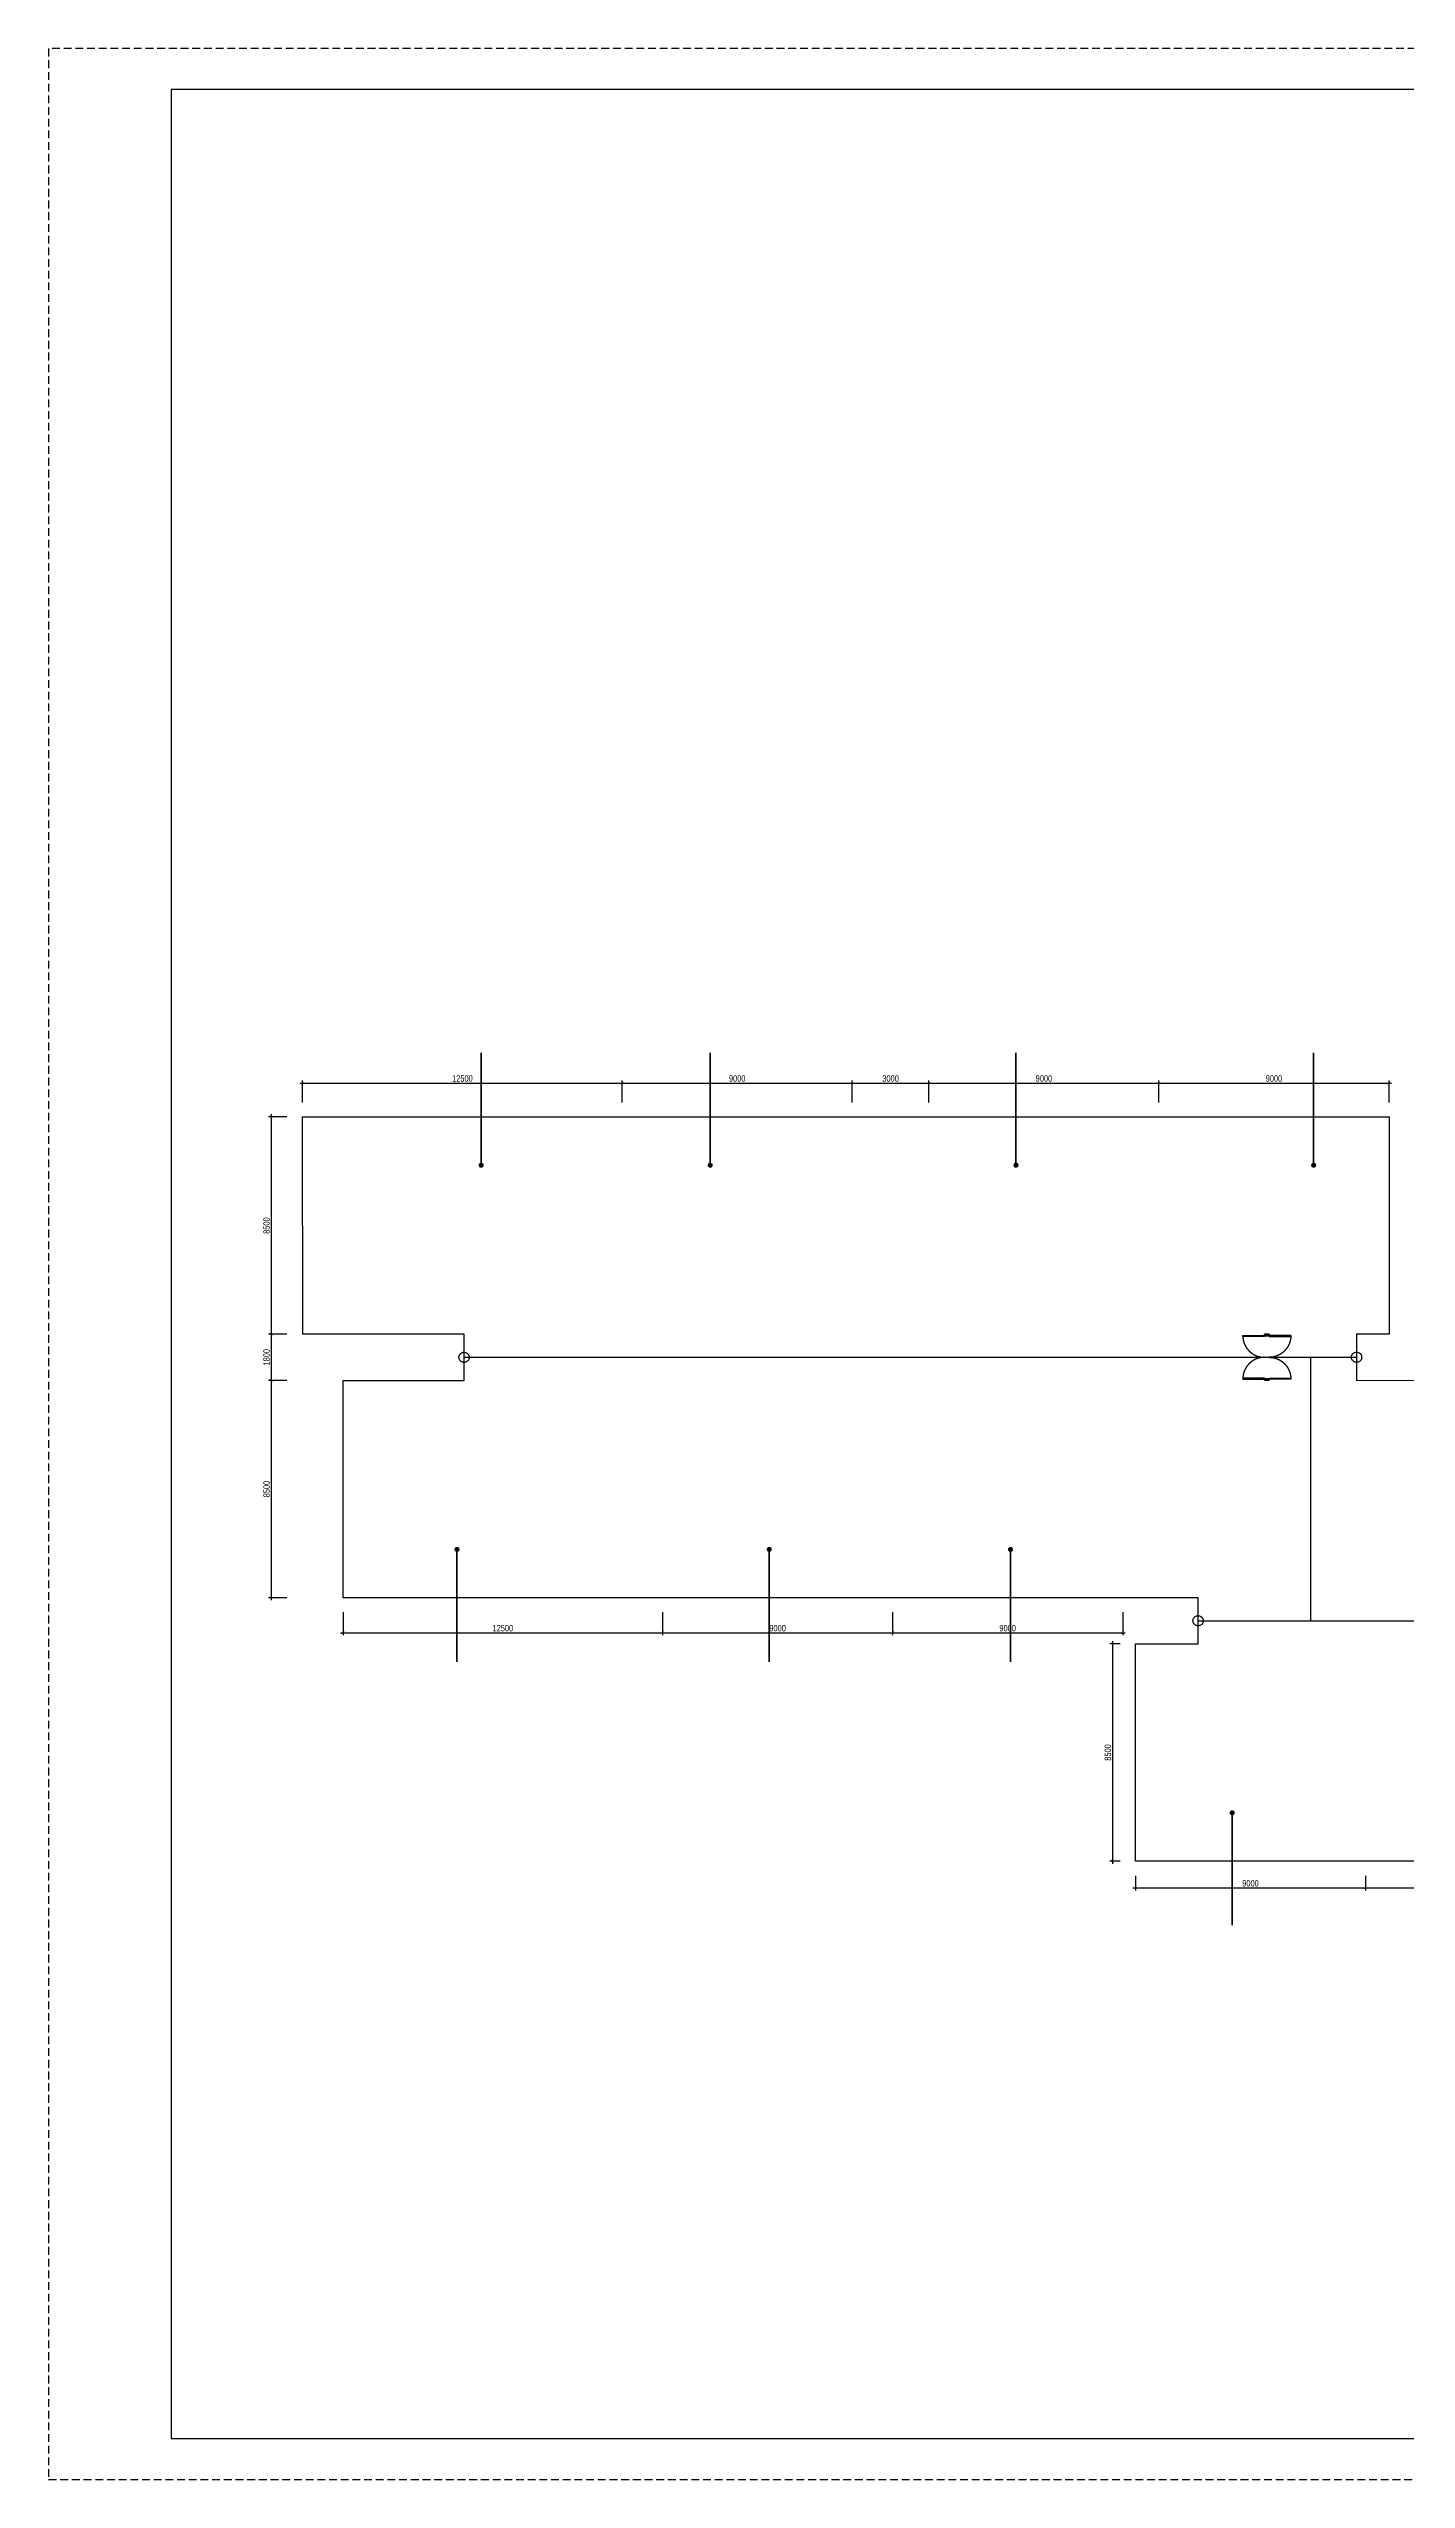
# Model space of a CAD drawing. Header units: millimetres. Extents: x 43 to 134443, y -95209 to -169.
# Drawn here: x 43 to 53163, y -95209 to -169 of the extents above; entities that cross this region are included whole.
import ezdxf

# ---------------------------------------------------------------- set-up
doc = ezdxf.new("R2010")
doc.units = ezdxf.units.MM
doc.linetypes.add('HIDDEN', pattern=[9.525, 6.35, -3.175])
doc.layers.get('0').update_dxf_attribs({"color": 231})
doc.layers.get('DefPoints').update_dxf_attribs({"color": 191})
for name, color, linetype in [('A-DOOR', 142, 'Continuous'), ('MDI-BAO', 1, 'Continuous'), ('S-DIM', 231, 'Continuous')]:
    doc.layers.add(name, color=color, linetype=linetype)
doc.layers.add('A-SHBD', color=7, linetype='Continuous', lineweight=35)
doc.layers.add('MDI-HANHLANG', color=5, linetype='HIDDEN', plot=False)
doc.styles.add('250602-MB CO CAU CĂN HO X1-3A-1$0$style1', font='arial.ttf')
doc.styles.add('VTK_Arial', font='arial.ttf', dxfattribs={"width": 0.8})
doc.dimstyles.new('250602-MB CO CAU CĂN HO X1-3A-1$0$Dim_50', dxfattribs={"dimscale": 50, "dimtxt": 2, "dimasz": 1.5, "dimexe": 1, "dimexo": 0, "dimgap": 1, "dimtad": 1, "dimdec": 0, "dimlfac": -1, "dimzin": 12, "dimdsep": 46, "dimtxsty": '250602-MB CO CAU CĂN HO X1-3A-1$0$style1', "dimblk1": '250602-MB CO CAU CĂN HO X1-3A-1$0$_ARCHTICK', "dimblk2": '250602-MB CO CAU CĂN HO X1-3A-1$0$_ARCHTICK', "dimsah": 1, "dimcen": 1.5, "dimdle": 1.5, "dimclrd": 256, "dimclre": 256, "dimclrt": 2, "dimadec": 1, "dimazin": 3, "dimtm": 1e-09, "dimtfac": 0.416667, "dimtdec": 0, "dimtix": 1, "dimtmove": 2, "dimatfit": 3, "dimfxl": 7, "dimfxlon": 1, "dimtolj": 1, "dimtzin": 0, "dimlwd": -1, "dimlwe": -1, "dimarcsym": 1})
doc.dimstyles.new('A-2.5-DIM100', dxfattribs={"dimscale": 100, "dimtxt": 2.5, "dimasz": 1, "dimexe": 1, "dimexo": 0, "dimgap": 0.5, "dimtad": 1, "dimdec": 0, "dimzin": 12, "dimdsep": 46, "dimtxsty": 'VTK_Arial', "dimblk": 'ARCHTICK', "dimcen": 0, "dimdle": 1, "dimclrd": 256, "dimclre": 256, "dimclrt": 7, "dimadec": 1, "dimazin": 3, "dimtfac": 1, "dimtdec": 0, "dimtmove": 0, "dimatfit": 2, "dimfxl": 20, "dimtolj": 1, "dimtzin": 0, "dimlwd": -1, "dimlwe": -1, "dimarcsym": 0})

# ---------------------------------------------------------------- blocks, each defined once
blk = doc.blocks.new('VTK-A1_BoKhungTen')
at = {"layer": 'DefPoints', "linetype": 'HIDDEN', "ltscale": 0.3}
blk.add_lwpolyline([(0, -594), (840, -594), (840, 0), (0, 0)], close=True, dxfattribs=at)
at = {"layer": 'DefPoints'}
blk.add_lwpolyline([(755, -10), (30, -10), (30, -584), (755, -584)], dxfattribs=at)
blk = doc.blocks.new('250602-MB CO CAU CĂN HO X1-3A-1$0$_ARCHTICK')
at = {"color": 0, "linetype": 'ByBlock', "const_width": 0.15}
blk.add_lwpolyline([(-0.5, -0.5), (0.5, 0.5)], dxfattribs=at)
blk = doc.blocks.new('*U11')
for p, q in [((-750, -90), (-750, -50)), ((-100, -70), (-750, -70)), ((-100, -90), (-100, -50)), ((-750, -1710), (-750, -1750)), ((-100, -1730), (-750, -1730)), ((-100, -1710), (-100, -1750))]:
    blk.add_line(p, q)
for points in [[(180, 0), (180, -60), (40, -60), (40, -50), (0, -50), (0, 0)], [(0, -50), (0, -90), (-850, -90), (-850, -50)], [(0, -1750), (0, -1710), (-850, -1710), (-850, -1750)], [(180, -1800), (180, -1740), (40, -1740), (40, -1750), (0, -1750), (0, -1800)]]:
    blk.add_lwpolyline(points, close=True)
at = {"linetype": 'HIDDEN', "ltscale": 1000}
for centre, start, end in [((0, -50), 180.00004, 270), ((0, -1750), 90, 179.99996)]:
    blk.add_arc(centre, 850, start, end, dxfattribs=at)
blk = doc.blocks.new('_ArchTick')
at = {"color": 0, "linetype": 'ByBlock', "const_width": 0.15}
blk.add_lwpolyline([(-0.5, -0.5), (0.5, 0.5)], dxfattribs=at)
blk = doc.blocks.new('*D17')
at = {"layer": 'DefPoints', "color": 0, "transparency": 16777216}
for p in [(22483, -40614), (9983, -41371, 0), (22483, -41371, 0)]:
    blk.add_point(p, dxfattribs=at)
at = {"layer": 'S-DIM', "transparency": 16777216}
for p, q in [((9883, -40614), (22583, -40614)), ((9983, -41371), (9983, -40514)), ((22483, -41371), (22483, -40514))]:
    blk.add_line(p, q, dxfattribs=at)
at = {"layer": 'S-DIM', "transparency": 16777216, "xscale": 100, "yscale": 100, "zscale": 100, "rotation": 180}
blk.add_blockref('_ArchTick', (9983, -40614), dxfattribs=at)
at = {"layer": 'S-DIM', "transparency": 16777216, "xscale": 100, "yscale": 100, "zscale": 100}
blk.add_blockref('_ArchTick', (22483, -40614), dxfattribs=at)
at = {"layer": 'S-DIM', "color": 7, "transparency": 16777216, "insert": (16233, -40436), "char_height": 250, "attachment_point": 5, "style": 'VTK_Arial'}
blk.add_mtext('\\A1;12500', dxfattribs=at)
blk = doc.blocks.new('*D18')
at = {"layer": 'DefPoints', "color": 0, "transparency": 16777216}
for p in [(31483, -40614), (22483, -41371, 0), (31483, -41371, 0)]:
    blk.add_point(p, dxfattribs=at)
at = {"layer": 'S-DIM', "transparency": 16777216}
for p, q in [((22383, -40614), (31583, -40614)), ((22483, -41371), (22483, -40514)), ((31483, -41371), (31483, -40514))]:
    blk.add_line(p, q, dxfattribs=at)
at = {"layer": 'S-DIM', "transparency": 16777216, "xscale": 100, "yscale": 100, "zscale": 100}
for p, rotation in [((22483, -40614), 180.0000000000643), ((31483, -40614), 6.432353787791816e-11)]:
    blk.add_blockref('_ArchTick', p, dxfattribs=dict(at, rotation=rotation))
at = {"layer": 'S-DIM', "color": 7, "transparency": 16777216, "insert": (26983, -40436), "char_height": 250, "attachment_point": 5, "style": 'VTK_Arial'}
blk.add_mtext('\\A1;9000', dxfattribs=at)
blk = doc.blocks.new('*D19')
at = {"layer": 'DefPoints', "color": 0, "transparency": 16777216}
for p in [(34483, -40614), (31483, -41371, 0), (34483, -41371, 0)]:
    blk.add_point(p, dxfattribs=at)
at = {"layer": 'S-DIM', "transparency": 16777216}
for p, q in [((31383, -40614), (34583, -40614)), ((31483, -41371), (31483, -40514)), ((34483, -41371), (34483, -40514))]:
    blk.add_line(p, q, dxfattribs=at)
at = {"layer": 'S-DIM', "transparency": 16777216, "xscale": 100, "yscale": 100, "zscale": 100}
for p, rotation in [((31483, -40614), 180.0000000000643), ((34483, -40614), 6.432353787791816e-11)]:
    blk.add_blockref('_ArchTick', p, dxfattribs=dict(at, rotation=rotation))
at = {"layer": 'S-DIM', "color": 7, "transparency": 16777216, "insert": (32983, -40436), "char_height": 250, "attachment_point": 5, "style": 'VTK_Arial'}
blk.add_mtext('\\A1;3000', dxfattribs=at)
blk = doc.blocks.new('*D20')
at = {"layer": 'DefPoints', "color": 0, "transparency": 16777216}
for p in [(43483, -40614), (34483, -41371, 0), (43483, -41371, 0)]:
    blk.add_point(p, dxfattribs=at)
at = {"layer": 'S-DIM', "transparency": 16777216}
for p, q in [((34383, -40614), (43583, -40614)), ((34483, -41371), (34483, -40514)), ((43483, -41371), (43483, -40514))]:
    blk.add_line(p, q, dxfattribs=at)
at = {"layer": 'S-DIM', "transparency": 16777216, "xscale": 100, "yscale": 100, "zscale": 100}
for p, rotation in [((34483, -40614), 180.0000000000643), ((43483, -40614), 6.432353787791816e-11)]:
    blk.add_blockref('_ArchTick', p, dxfattribs=dict(at, rotation=rotation))
at = {"layer": 'S-DIM', "color": 7, "transparency": 16777216, "insert": (38983, -40436), "char_height": 250, "attachment_point": 5, "style": 'VTK_Arial'}
blk.add_mtext('\\A1;9000', dxfattribs=at)
blk = doc.blocks.new('*D21')
at = {"layer": 'DefPoints', "color": 0, "transparency": 16777216}
for p in [(52483, -40614), (43483, -41371, 0), (52483, -41371, 0)]:
    blk.add_point(p, dxfattribs=at)
at = {"layer": 'S-DIM', "transparency": 16777216}
for p, q in [((43383, -40614), (52583, -40614)), ((43483, -41371), (43483, -40514)), ((52483, -41371), (52483, -40514))]:
    blk.add_line(p, q, dxfattribs=at)
at = {"layer": 'S-DIM', "transparency": 16777216, "xscale": 100, "yscale": 100, "zscale": 100}
for p, rotation in [((43483, -40614), 180.0000000000643), ((52483, -40614), 6.432353787791816e-11)]:
    blk.add_blockref('_ArchTick', p, dxfattribs=dict(at, rotation=rotation))
at = {"layer": 'S-DIM', "color": 7, "transparency": 16777216, "insert": (47983, -40436), "char_height": 250, "attachment_point": 5, "style": 'VTK_Arial'}
blk.add_mtext('\\A1;9000', dxfattribs=at)
blk = doc.blocks.new('*D22')
at = {"layer": 'DefPoints', "color": 0, "transparency": 16777216}
for p in [(9359, -41937), (8749, -50437), (9359, -50437)]:
    blk.add_point(p, dxfattribs=at)
at = {"layer": 'S-DIM', "transparency": 16777216}
for p, q in [((9359, -41937), (8649, -41937)), ((8749, -41837), (8749, -50537)), ((9359, -50437), (8649, -50437))]:
    blk.add_line(p, q, dxfattribs=at)
at = {"layer": 'S-DIM', "transparency": 16777216, "xscale": 100, "yscale": 100, "zscale": 100}
for p, rotation in [((8749, -41937), 90), ((8749, -50437), 270)]:
    blk.add_blockref('_ArchTick', p, dxfattribs=dict(at, rotation=rotation))
at = {"layer": 'S-DIM', "color": 7, "transparency": 16777216, "insert": (8571, -46187), "char_height": 250, "attachment_point": 5, "rotation": 90, "style": 'VTK_Arial'}
blk.add_mtext('\\A1;8500', dxfattribs=at)
blk = doc.blocks.new('*D23')
at = {"layer": 'DefPoints', "color": 0, "transparency": 16777216}
for p in [(9359, -50437), (8749, -52238), (9359, -52238)]:
    blk.add_point(p, dxfattribs=at)
at = {"layer": 'S-DIM', "transparency": 16777216}
for p, q in [((8749, -50337), (8749, -52338)), ((9359, -50437), (8649, -50437)), ((9359, -52238), (8649, -52238))]:
    blk.add_line(p, q, dxfattribs=at)
at = {"layer": 'S-DIM', "transparency": 16777216, "xscale": 100, "yscale": 100, "zscale": 100}
for p, rotation in [((8749, -50437), 90), ((8749, -52238), 270)]:
    blk.add_blockref('_ArchTick', p, dxfattribs=dict(at, rotation=rotation))
at = {"layer": 'S-DIM', "color": 7, "transparency": 16777216, "insert": (8571, -51337), "char_height": 250, "attachment_point": 5, "rotation": 90, "style": 'VTK_Arial'}
blk.add_mtext('\\A1;1800', dxfattribs=at)
blk = doc.blocks.new('*D24')
at = {"layer": 'DefPoints', "color": 0, "transparency": 16777216}
for p in [(9359, -52238), (8749, -60738), (9359, -60738)]:
    blk.add_point(p, dxfattribs=at)
at = {"layer": 'S-DIM', "transparency": 16777216}
for p, q in [((9359, -52238), (8649, -52238)), ((8749, -52138), (8749, -60838)), ((9359, -60738), (8649, -60738))]:
    blk.add_line(p, q, dxfattribs=at)
at = {"layer": 'S-DIM', "transparency": 16777216, "xscale": 100, "yscale": 100, "zscale": 100}
for p, rotation in [((8749, -52238), 90), ((8749, -60738), 270)]:
    blk.add_blockref('_ArchTick', p, dxfattribs=dict(at, rotation=rotation))
at = {"layer": 'S-DIM', "color": 7, "transparency": 16777216, "insert": (8571, -56488), "char_height": 250, "attachment_point": 5, "rotation": 90, "style": 'VTK_Arial'}
blk.add_mtext('\\A1;8500', dxfattribs=at)
blk = doc.blocks.new('*D25')
at = {"layer": 'DefPoints', "color": 0, "transparency": 16777216}
for p in [(11564, -61304, 0), (24064, -61304, 0), (24064, -62107)]:
    blk.add_point(p, dxfattribs=at)
at = {"layer": 'S-DIM', "transparency": 16777216}
for p, q in [((11564, -61304), (11564, -62207)), ((24064, -61304), (24064, -62207)), ((11464, -62107), (24164, -62107))]:
    blk.add_line(p, q, dxfattribs=at)
at = {"layer": 'S-DIM', "transparency": 16777216, "xscale": 100, "yscale": 100, "zscale": 100, "rotation": 180}
blk.add_blockref('_ArchTick', (11564, -62107), dxfattribs=at)
at = {"layer": 'S-DIM', "transparency": 16777216, "xscale": 100, "yscale": 100, "zscale": 100}
blk.add_blockref('_ArchTick', (24064, -62107), dxfattribs=at)
at = {"layer": 'S-DIM', "color": 7, "transparency": 16777216, "insert": (17814, -61930), "char_height": 250, "attachment_point": 5, "style": 'VTK_Arial'}
blk.add_mtext('\\A1;12500', dxfattribs=at)
blk = doc.blocks.new('*D26')
at = {"layer": 'DefPoints', "color": 0, "transparency": 16777216}
for p in [(24064, -61304, 0), (33064, -61304, 0), (33064, -62107)]:
    blk.add_point(p, dxfattribs=at)
at = {"layer": 'S-DIM', "transparency": 16777216}
for p, q in [((24064, -61304), (24064, -62207)), ((33064, -61304), (33064, -62207)), ((23964, -62107), (33164, -62107))]:
    blk.add_line(p, q, dxfattribs=at)
at = {"layer": 'S-DIM', "transparency": 16777216, "xscale": 100, "yscale": 100, "zscale": 100}
for p, rotation in [((24064, -62107), 179.9999999998554), ((33064, -62107), 359.9999999998554)]:
    blk.add_blockref('_ArchTick', p, dxfattribs=dict(at, rotation=rotation))
at = {"layer": 'S-DIM', "color": 7, "transparency": 16777216, "insert": (28564, -61930), "char_height": 250, "attachment_point": 5, "style": 'VTK_Arial'}
blk.add_mtext('\\A1;9000', dxfattribs=at)
blk = doc.blocks.new('*D27')
at = {"layer": 'DefPoints', "color": 0, "transparency": 16777216}
for p in [(33064, -61304, 0), (42064, -61304, 0), (42064, -62107)]:
    blk.add_point(p, dxfattribs=at)
at = {"layer": 'S-DIM', "transparency": 16777216}
for p, q in [((33064, -61304), (33064, -62207)), ((42064, -61304), (42064, -62207)), ((32964, -62107), (42164, -62107))]:
    blk.add_line(p, q, dxfattribs=at)
at = {"layer": 'S-DIM', "transparency": 16777216, "xscale": 100, "yscale": 100, "zscale": 100}
for p, rotation in [((33064, -62107), 179.9999999998554), ((42064, -62107), 359.9999999998554)]:
    blk.add_blockref('_ArchTick', p, dxfattribs=dict(at, rotation=rotation))
at = {"layer": 'S-DIM', "color": 7, "transparency": 16777216, "insert": (37564, -61930), "char_height": 250, "attachment_point": 5, "style": 'VTK_Arial'}
blk.add_mtext('\\A1;9000', dxfattribs=at)
blk = doc.blocks.new('*D28')
at = {"layer": 'DefPoints', "color": 0, "transparency": 16777216}
for p in [(41964, -62538, 0), (41659, -71038), (41964, -71038, 0)]:
    blk.add_point(p, dxfattribs=at)
at = {"layer": 'S-DIM', "transparency": 16777216}
for p, q in [((41964, -62538), (41559, -62538)), ((41659, -62438), (41659, -71138)), ((41964, -71038), (41559, -71038))]:
    blk.add_line(p, q, dxfattribs=at)
at = {"layer": 'S-DIM', "transparency": 16777216, "xscale": 100, "yscale": 100, "zscale": 100}
for p, rotation in [((41659, -62538), 90), ((41659, -71038), 270)]:
    blk.add_blockref('_ArchTick', p, dxfattribs=dict(at, rotation=rotation))
at = {"layer": 'S-DIM', "color": 7, "transparency": 16777216, "insert": (41481, -66788), "char_height": 250, "attachment_point": 5, "rotation": 90, "style": 'VTK_Arial'}
blk.add_mtext('\\A1;8500', dxfattribs=at)
blk = doc.blocks.new('*D29')
at = {"layer": 'DefPoints', "color": 0, "transparency": 16777216}
for p in [(42564, -71605, 0), (51564, -71605, 0), (51564, -72081)]:
    blk.add_point(p, dxfattribs=at)
at = {"layer": 'S-DIM', "transparency": 16777216}
for p, q in [((42464, -72081), (51664, -72081)), ((42564, -71605), (42564, -72181)), ((51564, -71605), (51564, -72181))]:
    blk.add_line(p, q, dxfattribs=at)
at = {"layer": 'S-DIM', "transparency": 16777216, "xscale": 100, "yscale": 100, "zscale": 100, "rotation": 180}
blk.add_blockref('_ArchTick', (42564, -72081), dxfattribs=at)
at = {"layer": 'S-DIM', "transparency": 16777216, "xscale": 100, "yscale": 100, "zscale": 100}
blk.add_blockref('_ArchTick', (51564, -72081), dxfattribs=at)
at = {"layer": 'S-DIM', "color": 7, "transparency": 16777216, "insert": (47064, -71904), "char_height": 250, "attachment_point": 5, "style": 'VTK_Arial'}
blk.add_mtext('\\A1;9000', dxfattribs=at)
blk = doc.blocks.new('*D30')
at = {"layer": 'DefPoints', "color": 0, "transparency": 16777216}
for p in [(51564, -71605, 0), (59064, -71754, 0), (59064, -72081)]:
    blk.add_point(p, dxfattribs=at)
at = {"layer": 'S-DIM', "transparency": 16777216}
for p, q in [((51464, -72081), (59164, -72081)), ((51564, -71605), (51564, -72181)), ((59064, -71754), (59064, -72181))]:
    blk.add_line(p, q, dxfattribs=at)
at = {"layer": 'S-DIM', "transparency": 16777216, "xscale": 100, "yscale": 100, "zscale": 100, "rotation": 180}
blk.add_blockref('_ArchTick', (51564, -72081), dxfattribs=at)
at = {"layer": 'S-DIM', "transparency": 16777216, "xscale": 100, "yscale": 100, "zscale": 100}
blk.add_blockref('_ArchTick', (59064, -72081), dxfattribs=at)
at = {"layer": 'S-DIM', "color": 7, "transparency": 16777216, "insert": (55314, -71904), "char_height": 250, "attachment_point": 5, "style": 'VTK_Arial'}
blk.add_mtext('\\A1;7500', dxfattribs=at)

msp = doc.modelspace()

# ---------------------------------------------------------------- linework, layer by layer
at = {"layer": 'MDI-BAO', "elevation": 0}
msp.add_lwpolyline([(83063.6, -71038.2), (42563.6, -71038.2), (42563.6, -62538.2), (45013.6, -62538.2), (45013.6, -60737.7), (11563.7, -60737.7), (11563.7, -52237.7), (16298.4, -52237.7), (16298.3, -50437.2), (9983.3, -50437.5), (9982.8, -41937.5), (52482.8, -41935.1), (52483.3, -50435.1), (51213.3, -50435.2), (51213.4, -52237.7), (74593.4, -52234)], dxfattribs=at)
at = {"layer": 'MDI-HANHLANG'}
msp.add_line((49413.4, -51334.1, 0), (49413.4, -61637.9, 0), dxfattribs=at)
at = {"layer": 'MDI-HANHLANG', "elevation": 0}
for points in [[(16298.3, -51337.4), (51213.3, -51335.5)], [(45013.6, -61637.9), (80643.6, -61637.9)]]:
    msp.add_lwpolyline(points, dxfattribs=at)
at = {"layer": 'MDI-HANHLANG'}
for centre in [(16298.3, -51337.4, 0), (51213.3, -51335.5, 0), (45013.6, -61637.9, 0)]:
    msp.add_circle(centre, 200, dxfattribs=at)

# ---------------------------------------------------------------- block references
at = {"layer": 'A-DOOR'}
msp.add_blockref('*U11', (47612.2, -50437.3, 0), dxfattribs=at)
at = {"layer": 'A-DOOR', "xscale": -1}
msp.add_blockref('*U11', (47792.2, -50437.3, 0), dxfattribs=at)
at = {"layer": 'DefPoints', "xscale": 160, "yscale": 160, "zscale": 160}
msp.add_blockref('VTK-A1_BoKhungTen', (43.4, -168.9), dxfattribs=at)

# ---------------------------------------------------------------- dimensions: what is measured, and where the dimension line sits
at = {"layer": 'S-DIM'}
for p1, p2, distance, picture, middle in [((9983.4, -41370.6, 0), (22483.4, -41370.6, 0), 756.8, '*D17', (16233.4, -40436.2)), ((9358.6, -41937.2), (9358.6, -50437.2), -609.8, '*D22', (8571.2, -46187.2)), ((11563.7, -61304.3, 0), (24063.7, -61304.3, 0), -803.2, '*D25', (17813.7, -61929.8)), ((41963.6, -62538.2, 0), (41963.6, -71038.2, 0), -304.6, '*D28', (41481.3, -66788.2)), ((42563.6, -71604.8, 0), (51563.6, -71604.8, 0), -476.6, '*D29', (47063.6, -71903.7))]:
    dim = msp.add_aligned_dim(p1=p1, p2=p2, distance=distance, dimstyle='A-2.5-DIM100', override={"dimpost": '\\X'}, dxfattribs=at)
    dim.commit()
    dim.dimension.update_dxf_attribs({"geometry": picture, "text_midpoint": middle})
for base, p1, p2, angle, picture, middle in [((31483.4, -40613.9), (22483.4, -41370.6, 0), (31483.4, -41370.6, 0), 180, '*D18', (26983.4, -40436.2)), ((34483.4, -40613.9), (31483.4, -41370.6, 0), (34483.4, -41370.6, 0), 180, '*D19', (32983.4, -40436.1)), ((43483.4, -40613.9), (34483.4, -41370.6, 0), (43483.4, -41370.6, 0), 180, '*D20', (38983.4, -40436.2)), ((52483.4, -40613.9), (43483.4, -41370.6, 0), (52483.4, -41370.6, 0), 180, '*D21', (47983.4, -40436.2)), ((8748.817, -52237.6908), (9358.5973, -50437.1975), (9358.5973, -52237.6908), 90, '*D23', (8571.1738, -51337.4442)), ((8748.8, -60737.7), (9358.6, -52237.7), (9358.6, -60737.7), 90, '*D24', (8571.2, -56487.7)), ((33063.7, -62107.4), (24063.7, -61304.3, 0), (33063.7, -61304.3, 0), 180, '*D26', (28563.7, -61929.8)), ((42063.7, -62107.4), (33063.7, -61304.3, 0), (42063.7, -61304.3, 0), 180, '*D27', (37563.7, -61929.8)), ((59063.6, -72081.4), (51563.6, -71604.8, 0), (59063.6, -71753.9, 0), 180, '*D30', (55313.6, -71903.7))]:
    dim = msp.add_linear_dim(base=base, p1=p1, p2=p2, angle=angle, dimstyle='A-2.5-DIM100', override={"dimpost": '\\X', "dimtmove": 1}, dxfattribs=at)
    dim.commit()
    dim.dimension.update_dxf_attribs({"geometry": picture, "text_midpoint": middle})

# ---------------------------------------------------------------- leaders
at = {"layer": 'A-SHBD'}
for points in [[(16964.8, -43826.7, 0), (16964.8, -39437.2, 0)], [(25925.8, -43826.7, 0), (25925.8, -39437.2, 0)], [(37889.3, -43826.7, 0), (37889.3, -39437.2, 0)], [(49534.7, -43826.7, 0), (49534.7, -39437.2, 0)], [(16020.9, -58847.9, 0), (16020.9, -63237.4, 0)], [(28234.9, -58847.9, 0), (28234.9, -63237.4, 0)], [(37676.3, -58847.9, 0), (37676.3, -63237.4, 0)], [(46346, -69147.7, 0), (46346, -73537.2, 0)]]:
    msp.add_leader(points, dimstyle='250602-MB CO CAU CĂN HO X1-3A-1$0$Dim_50', override={"dimasz": 4, "dimtad": 0, "dimldrblk": 'Dot', "dimtfill": 1}, dxfattribs=at)

doc.saveas('drawing.dxf')
